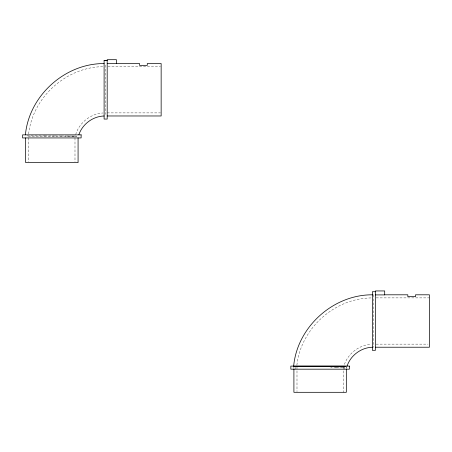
<?xml version="1.0" encoding="UTF-8"?>
<svg xmlns="http://www.w3.org/2000/svg" width="452" height="452" viewBox="0 0 452 452"><rect width="100%" height="100%" fill="white"/><g stroke="black" fill="none" stroke-linecap="round" stroke-linejoin="round"><path stroke-width="0.34" stroke-dasharray="2.26 1.69" d="M28.64 133.956C32.651 97.366 66.003 67.178 102.779 66.676M296.885 365.205C300.896 328.615 334.248 298.427 371.03 297.93M75.682 134.543C79.281 122.695 90.569 113.746 102.943 112.977M344.413 364.385C348.424 353.21 359.334 344.978 371.194 344.226M107.892 66.636L160.449 66.636M107.192 112.887L160.449 112.887M376.143 297.885L429.4 297.885M376.143 344.136L427.999 344.136M45.155 135.933L27.182 135.871L27.182 136.504L76.535 136.504L76.518 136.092M44.675 135.928L53.263 135.962M52.754 135.962L55.918 135.973M55.172 135.967L61.862 135.995M61.387 135.995L65.89 136.018M65.512 136.018L67.811 136.029M336.169 367.278L330.7 367.25M67.399 136.024L68.913 136.035M68.614 136.035L71.184 136.046M70.84 136.046L72.845 136.058M72.348 136.058L73.337 136.063M340.175 367.301L341.588 367.312M336.96 367.284L340.243 367.306M335.65 367.278L337.243 367.284M73.026 136.063L74.314 136.069M73.896 136.069L75.625 136.08M75.524 136.08L76.535 136.092M342.26 367.318L346.661 367.357M341.469 367.312L342.311 367.318M373.522 294.885L373.522 347.142M346.328 366.917L346.328 368.323M344.791 367.335L344.791 369.182M343.243 366.917L343.243 392.308M296.992 366.917L296.992 391.601M295.444 367.335L295.444 369.182M293.907 366.917L293.907 368.323M105.271 65.099L105.271 114.429M74.992 137.911L74.992 161.895M28.742 137.911L28.742 161.895"/><path stroke-width="0.68" d="M293.625 366.453C297.077 327.033 333.356 294.303 372.894 294.811M25.408 134.854C29.041 95.762 64.879 63.353 104.107 63.562M78.88 134.69C82.45 124.085 92.909 116.311 104.107 115.995M347.13 365.939C350.763 355.148 361.532 347.283 372.94 347.243M104.107 60.591L107.192 60.562L104.107 60.472L104.107 119.057L107.192 119.057L107.192 59.692L116.441 59.692L116.441 63.659L107.192 63.659M116.441 63.557L139.566 63.557L139.566 65.404L147.279 65.404L147.279 63.557L161.149 63.557L161.149 115.972L107.192 115.972M375.442 291.721L372.358 291.721L372.358 350.306L375.442 350.306L375.442 290.941L384.692 290.941L384.692 294.907L375.442 294.907M384.692 294.806L407.817 294.806L407.817 296.653L415.524 296.653L415.524 294.806L429.4 294.806L429.4 347.221L375.442 347.221M293.907 366.21L345.317 366.21M345.887 366.21L346.221 366.21M346.328 369.03L346.328 392.308L293.907 392.308L293.907 369.03M78.077 137.933L78.077 162.601L25.662 162.601L25.662 137.933M81.134 134.854L22.6 134.854L22.6 137.933L81.134 137.933L81.134 134.854M349.396 366.103L290.839 366.103L290.839 369.182L349.396 369.182L349.396 366.103"/></g></svg>
